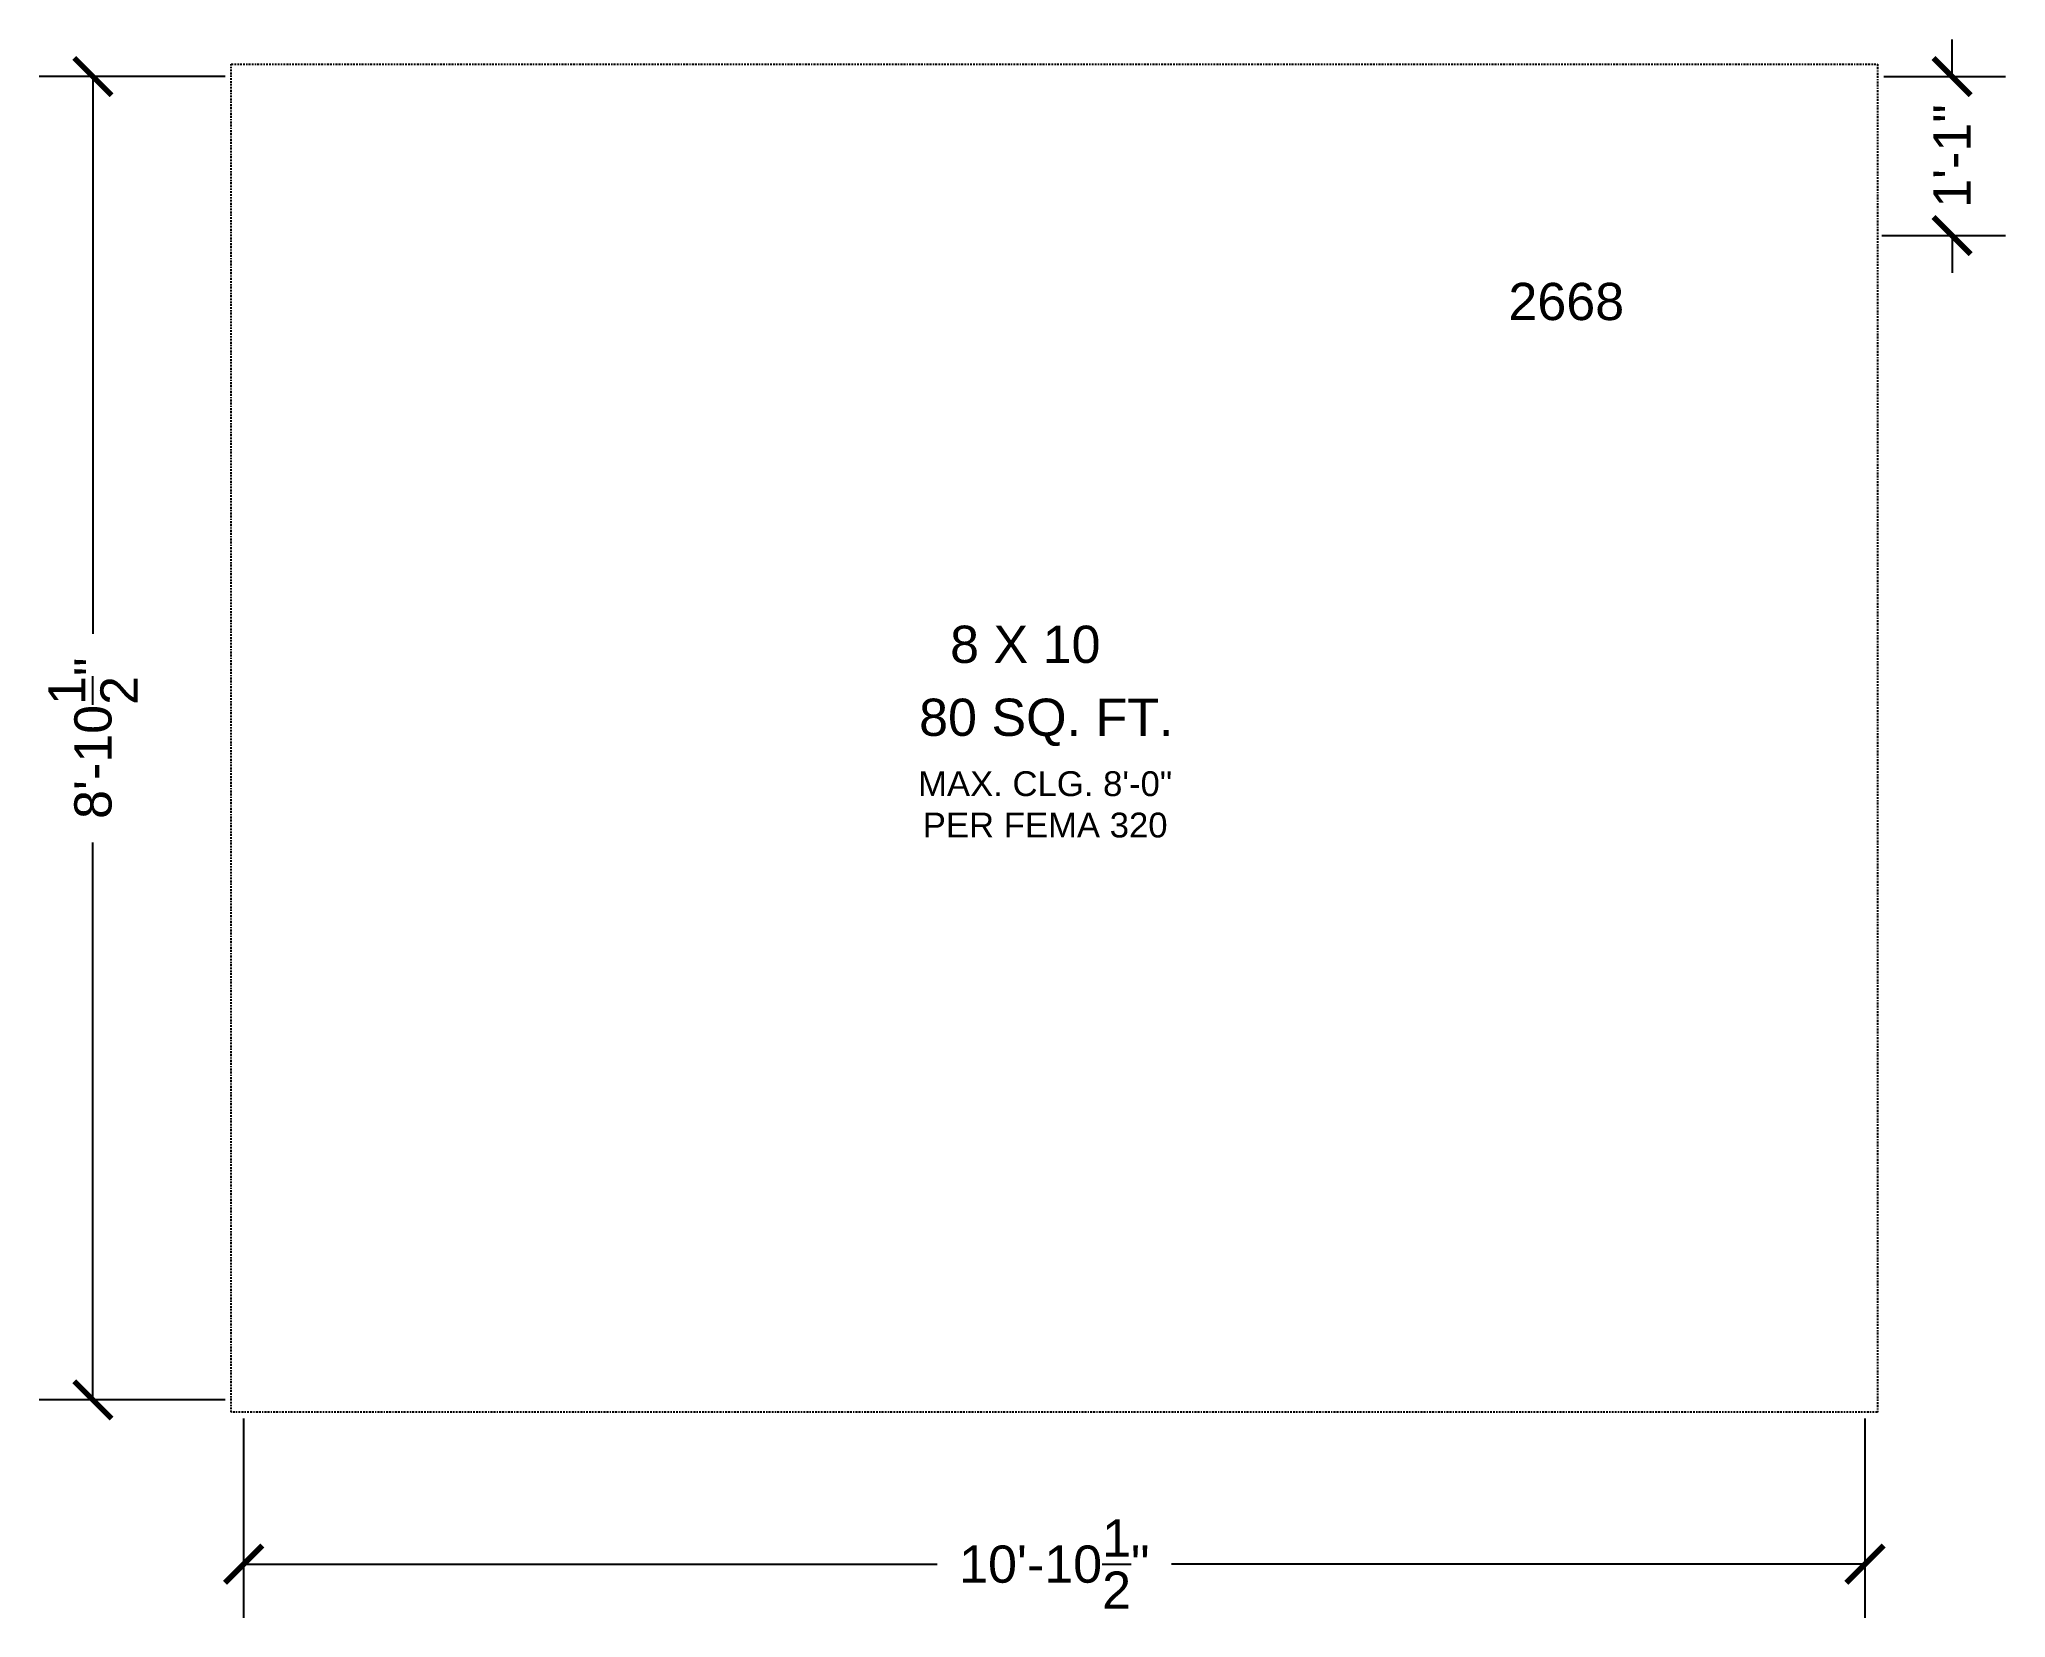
# Model space of a CAD drawing. Header units: inches. Extents: x -15 to 143, y -17 to 111.
import ezdxf

# ---------------------------------------------------------------- set-up
doc = ezdxf.new("R2010")
doc.units = ezdxf.units.IN
doc.header["$LTSCALE"] = 12
doc.header["$MEASUREMENT"] = 0
doc.linetypes.add('BORDER', pattern=[1.75, 0.5, -0.25, 0.5, -0.25, 0, -0.25])
doc.layers.add('DIM', color=3, linetype='Continuous')
doc.layers.add('TEXT', color=7, linetype='Continuous')
doc.styles.add('_ms048_Note', font='ARIAL.TTF', dxfattribs={"height": 6})
doc.styles.get("Standard").update_dxf_attribs({"font": 'ARIAL.TTF'})
doc.dimstyles.get("Standard").update_dxf_attribs({"dimscale": 24, "dimtxt": 0.125, "dimasz": 0.125, "dimexe": 0.18, "dimexo": 0.0625, "dimgap": 0.09, "dimtad": 0, "dimdec": 1, "dimzin": 0, "dimdsep": 46, "dimlunit": 4, "dimtxsty": 'Standard', "dimblk": 'ARCHTICK', "dimcen": 0.09, "dimclrd": 256, "dimclre": 256, "dimadec": 0, "dimazin": 0, "dimtfac": 1, "dimtdec": 1, "dimtofl": 0, "dimtmove": 0, "dimatfit": 3, "dimfxl": 1, "dimtolj": 1, "dimtzin": 0, "dimlwd": -1, "dimlwe": -1, "dimarcsym": 0})

# ---------------------------------------------------------------- blocks, each defined once
blk = doc.blocks.new('_ArchTick')
at = {"color": 0, "linetype": 'ByBlock', "const_width": 0.15}
blk.add_lwpolyline([(-0.5, -0.5), (0.5, 0.5)], dxfattribs=at)
blk = doc.blocks.new('*D4')
at = {"layer": 'DEFPOINTS', "color": 0}
for p in [(-11.14, 107.62), (1, 107.62), (1, 1)]:
    blk.add_point(p, dxfattribs=at)
at = {"layer": 'DIM'}
for p, q in [((-0.5, 107.62), (-15.46, 107.62)), ((-11.14, 107.62), (-11.14, 62.72)), ((-11.14, 1), (-11.14, 45.9)), ((-0.5, 1), (-15.46, 1))]:
    blk.add_line(p, q, dxfattribs=at)
at = {"layer": 'DIM', "xscale": 3, "yscale": 3, "zscale": 3}
for p, rotation in [((-11.14, 107.62), 90), ((-11.14, 1), 270)]:
    blk.add_blockref('_ArchTick', p, dxfattribs=dict(at, rotation=rotation))
at = {"layer": 'DIM', "color": 0, "insert": (-11.14, 54.31), "char_height": 3, "attachment_point": 5, "rotation": 90}
blk.add_mtext('\\A1;8\'-10{\\H1.000000x;\\S1/2;}"', dxfattribs=at)
blk = doc.blocks.new('*D5')
at = {"layer": 'DEFPOINTS', "color": 0}
for p in [(1, 1), (131.58, 0.99), (131.58, -12.23)]:
    blk.add_point(p, dxfattribs=at)
at = {"layer": 'DIM'}
for p, q in [((1, -0.5), (1, -16.55)), ((131.58, -0.51), (131.58, -16.55)), ((1, -12.23), (56.86, -12.23)), ((131.58, -12.23), (75.72, -12.23))]:
    blk.add_line(p, q, dxfattribs=at)
at = {"layer": 'DIM', "xscale": 3, "yscale": 3, "zscale": 3, "rotation": 180}
blk.add_blockref('_ArchTick', (1, -12.23), dxfattribs=at)
at = {"layer": 'DIM', "xscale": 3, "yscale": 3, "zscale": 3}
blk.add_blockref('_ArchTick', (131.58, -12.23), dxfattribs=at)
at = {"layer": 'DIM', "color": 0, "insert": (66.29, -12.23), "char_height": 3, "attachment_point": 5}
blk.add_mtext('\\A1;10\'-10{\\H1.000000x;\\S1/2;}"', dxfattribs=at)
blk = doc.blocks.new('*D6')
at = {"layer": 'DEFPOINTS', "color": 0}
for p in [(131.59, 107.62), (131.43, 94.81), (138.59, 94.81)]:
    blk.add_point(p, dxfattribs=at)
at = {"layer": 'DIM'}
for p, q in [((138.59, 107.62), (138.59, 110.62)), ((133.09, 107.62), (142.91, 107.62)), ((132.93, 94.81), (142.91, 94.81)), ((138.59, 94.81), (138.59, 91.81))]:
    blk.add_line(p, q, dxfattribs=at)
at = {"layer": 'DIM', "xscale": 3, "yscale": 3, "zscale": 3}
for p, rotation in [((138.59, 107.62), 270), ((138.59, 94.81), 90)]:
    blk.add_blockref('_ArchTick', p, dxfattribs=dict(at, rotation=rotation))
at = {"layer": 'DIM', "color": 0, "insert": (138.59, 101.22), "char_height": 3, "attachment_point": 5, "rotation": 90}
blk.add_mtext('\\A1;1\'-1"', dxfattribs=at)

msp = doc.modelspace()

# ---------------------------------------------------------------- linework, layer by layer
at = {"layer": 'DEFPOINTS', "color": 8, "linetype": 'BORDER', "ltscale": 0.025}
msp.add_lwpolyline([(0, 108.62), (132.58, 108.62), (132.58, 0), (0, 0)], close=True, dxfattribs=at)

# ---------------------------------------------------------------- texts
at = {"insert": (83.37, 91), "char_height": 3, "width": 48, "attachment_point": 1, "style": '_ms048_Note'}
msp.add_mtext('\\pi19.492;2668', dxfattribs=at)
at = {"layer": 'TEXT', "width": 48, "attachment_point": 1, "style": '_ms048_Note'}
for s, insert, char_height in [('\\pi18.127;8 X 10', (39.77, 63.38), 3), ('\\pi14.02;80 SQ. FT.', (41.38, 57.5), 3), ('\\pi13.935;MAX. CLG. 8\'-0"\\P\\pi14.314;PER FEMA 320', (41.38, 51.65), 2)]:
    msp.add_mtext(s, dxfattribs=dict(at, insert=insert, char_height=char_height))

# ---------------------------------------------------------------- dimensions: what is measured, and where the dimension line sits
at = {"layer": 'DIM'}
for base, p1, p2, picture, middle in [((-11.14, 107.62), (1, 1), (1, 107.62), '*D4', (-11.14, 54.31)), ((138.59, 94.81), (131.59, 107.62), (131.43, 94.81), '*D6', (138.59, 101.22))]:
    dim = msp.add_linear_dim(base=base, p1=p1, p2=p2, angle=90, dimstyle='Standard', dxfattribs=at)
    dim.commit()
    dim.dimension.update_dxf_attribs({"geometry": picture, "text_midpoint": middle})
dim = msp.add_linear_dim(base=(131.58, -12.23), p1=(1, 1), p2=(131.58, 0.99), dimstyle='Standard', dxfattribs=at)
dim.commit()
dim.dimension.update_dxf_attribs({"geometry": '*D5', "text_midpoint": (66.29, -12.23)})

doc.saveas('drawing.dxf')
